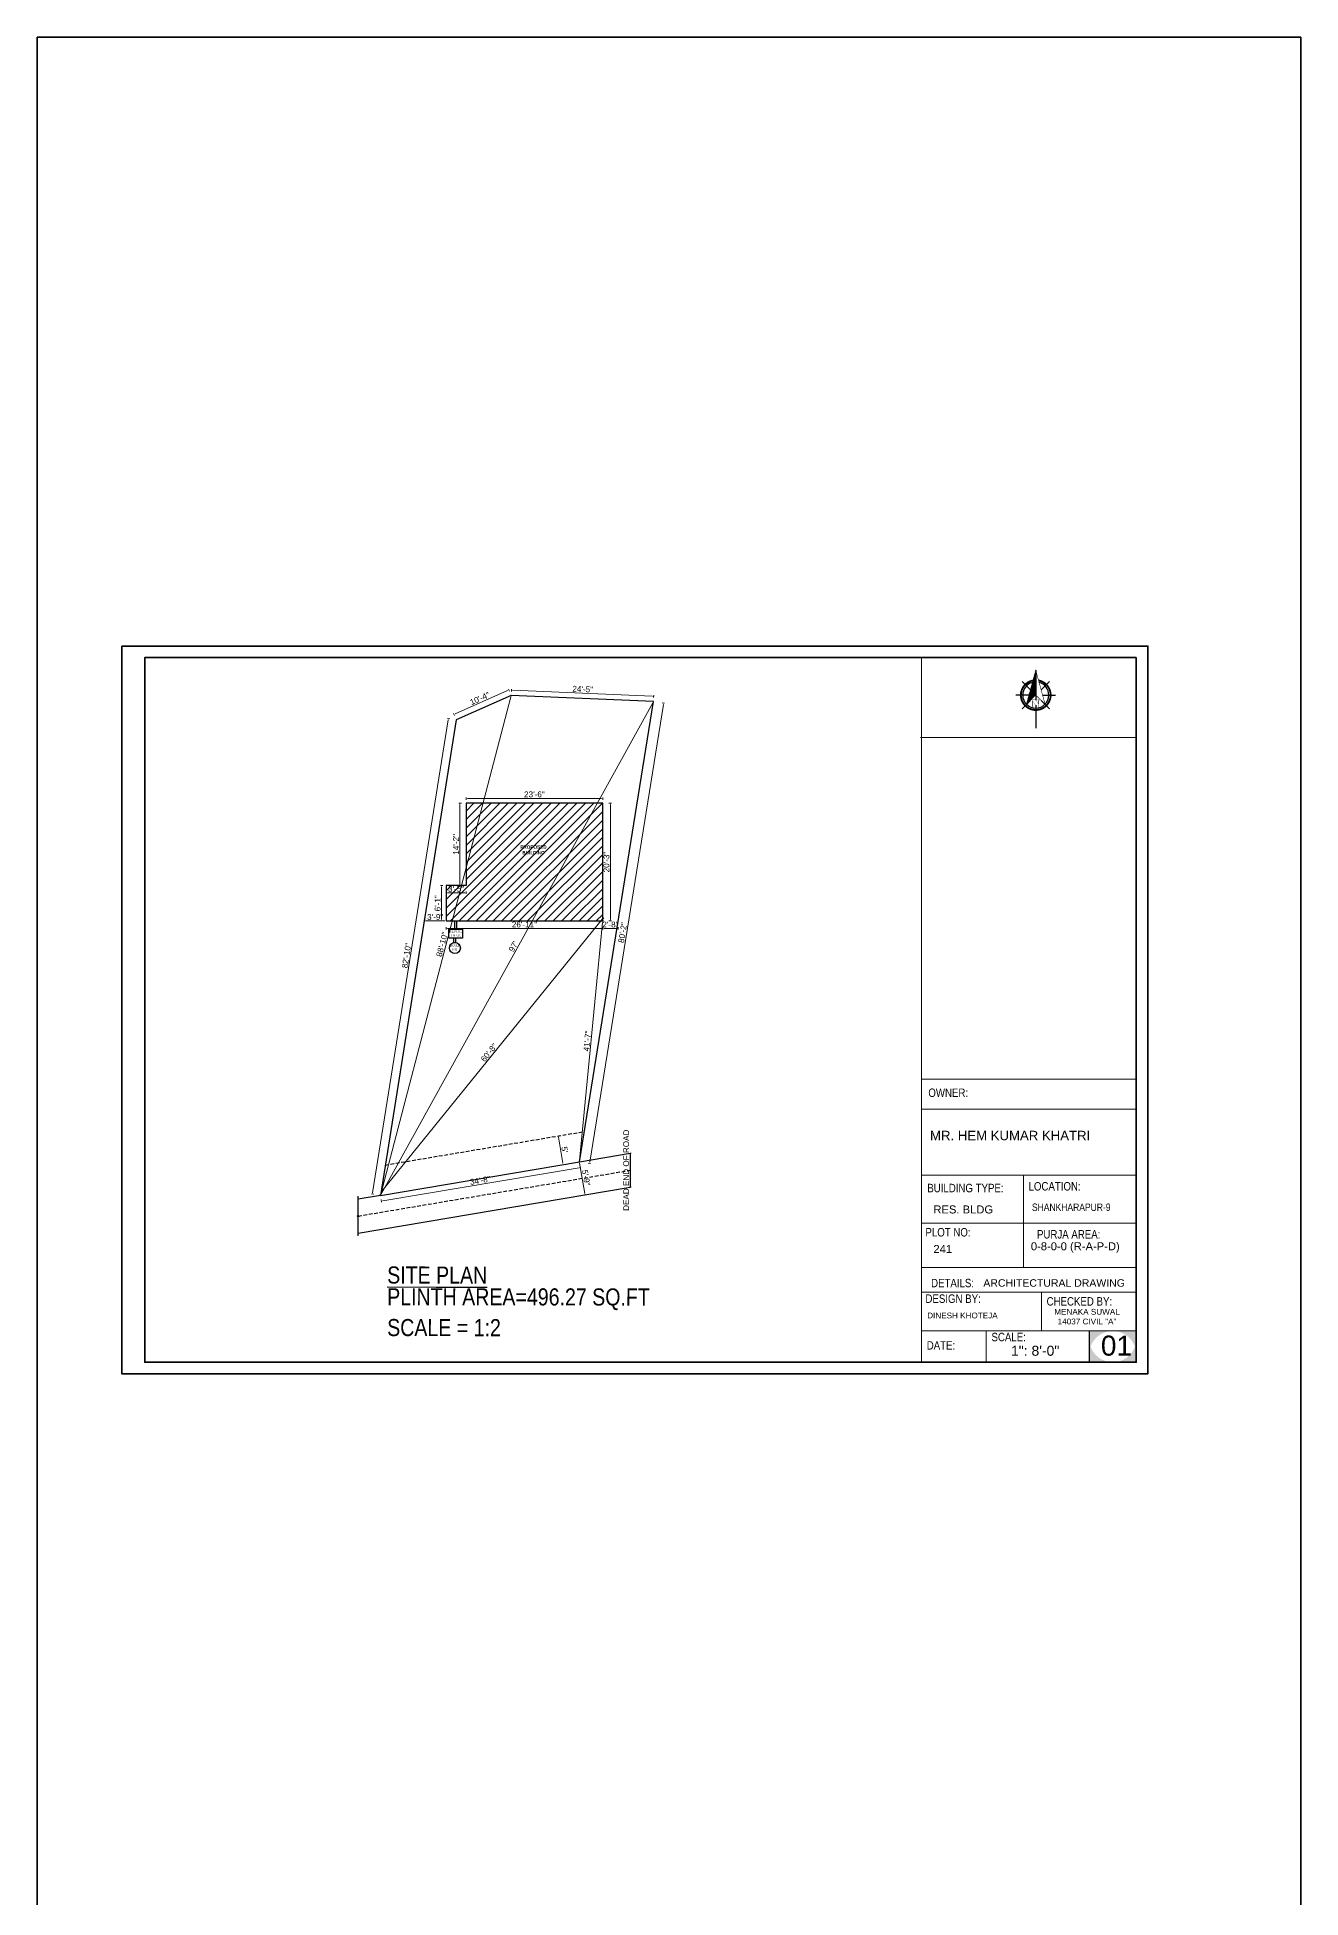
# Model space of a CAD drawing. Header units: inches. Extents: x 376358 to 406049, y -63575 to -53607.
# Drawn here: x 396107 to 397410, y -61501 to -59582 of the extents above; entities that cross this region are included whole.
import ezdxf

# ---------------------------------------------------------------- set-up
doc = ezdxf.new("R2010")
doc.units = ezdxf.units.IN
doc.header["$LTSCALE"] = 2
doc.header["$MEASUREMENT"] = 0
doc.header["$PDMODE"] = 34
doc.linetypes.add('DASHED2', pattern=[0.375, 0.25, -0.125])
doc.layers.get('0').update_dxf_attribs({"linetype": 'CONTINUOUS'})
doc.layers.get('DEFPOINTS').update_dxf_attribs({"color": 141, "linetype": 'CONTINUOUS'})
for name, color, linetype, lineweight in [('DIMENTION', 140, 'CONTINUOUS', 0), ('door', 20, 'CONTINUOUS', 35), ('Rebars', 1, 'CONTINUOUS', 13), ('Siteplan', 7, 'CONTINUOUS', 30), ('steps', 253, 'CONTINUOUS', 20), ('TEXT', 181, 'CONTINUOUS', 25), ('WALL - A', 1, 'CONTINUOUS', 40)]:
    doc.layers.add(name, color=color, linetype=linetype, lineweight=lineweight)
doc.layers.add('Normal Wall', color=7, linetype='CONTINUOUS', lineweight=35, true_color=0xffaf89)
doc.layers.add('Rear Wall', color=7, linetype='CONTINUOUS', lineweight=20, true_color=0xd4e480)
doc.layers.add('plan wall', color=7, linetype='CONTINUOUS')
doc.styles.add('Lettring Text', font='arial.ttf')
doc.styles.get("Standard").update_dxf_attribs({"font": 'ARIALN.TTF'})
doc.styles.add('SwissBT', font='swiss.ttf', dxfattribs={"height": 12})
doc.dimstyles.new('Copy of Standard', dxfattribs={"dimtxt": 6, "dimasz": 2.875, "dimexe": 2, "dimexo": 4, "dimgap": 2, "dimtad": 1, "dimdec": 0, "dimrnd": 1, "dimzin": 0, "dimdsep": 46, "dimlunit": 4, "dimtxsty": 'Lettring Text', "dimcen": 0.1, "dimclrd": 7, "dimclre": 7, "dimclrt": 7, "dimazin": 0, "dimtfac": 0.645, "dimtdec": 0, "dimtmove": 1, "dimatfit": 0, "dimfxl": 3, "dimfxlon": 1, "dimtfillclr": 256, "dimtolj": 1, "dimtzin": 0, "dimlwd": -1, "dimlwe": -1, "dimarcsym": 2})

# ---------------------------------------------------------------- blocks, each defined once
blk = doc.blocks.new('*X29')
at = {"color": 0}
for p, q in [((147.15, -410.22), (147.62, -409.76)), ((147.35, -409.49), (147.62, -409.23)), ((147.55, -408.76), (147.62, -408.7)), ((143.36, -424.09), (147.62, -419.83)), ((143.56, -423.36), (147.62, -419.3)), ((143.76, -422.63), (147.62, -418.77)), ((143.96, -421.9), (147.62, -418.24)), ((144.16, -421.17), (147.62, -417.71)), ((144.36, -420.44), (147.62, -417.18)), ((144.56, -419.71), (147.62, -416.65)), ((144.76, -418.98), (147.62, -416.12)), ((144.96, -418.25), (147.62, -415.59)), ((145.16, -417.52), (147.62, -415.06)), ((145.36, -416.79), (147.62, -414.53)), ((145.56, -416.06), (147.62, -414)), ((145.76, -415.33), (147.62, -413.47)), ((145.96, -414.6), (147.62, -412.94)), ((146.16, -413.87), (147.62, -412.41)), ((146.36, -413.14), (147.62, -411.88)), ((146.55, -412.41), (147.62, -411.35)), ((146.75, -411.68), (147.62, -410.82)), ((146.95, -410.95), (147.62, -410.29)), ((142.76, -426.28), (147.62, -421.42)), ((142.96, -425.55), (147.62, -420.89)), ((143.16, -424.82), (147.62, -420.36))]:
    blk.add_line(p, q, dxfattribs=at)
blk = doc.blocks.new('NORTH_15')
for p, q in [((0, 3.66), (0, 10.62)), ((-13.37, 0), (2.72, 0)), ((-2.87, 2.87), (-7.37, 7.37)), ((2.87, 2.87), (7.37, 7.37)), ((5.49, 0), (17.83, 0)), ((-2.87, -2.87), (-7.37, -7.37)), ((0, -3.66), (0, -10.62)), ((2.87, -2.87), (7.37, -7.37))]:
    blk.add_line(p, q)
for points, const_width in [([(4.96, -5.01), (-13.37, 0), (4.9, 5), (0, 0), (4.96, -5.01)], 0.3), ([(5.93, -1.55), (6, -1.55), (6.07, -1.54), (6.13, -1.53), (6.17, -1.52), (6.22, -1.51), (6.26, -1.49), (6.28, -1.47), (6.3, -1.45), (6.32, -1.42), (6.33, -1.39), (6.35, -1.34), (6.36, -1.29), (6.37, -1.23), (6.38, -1.16), (6.38, -1.08), (6.38, -1), (6.54, -1), (6.54, -2.34), (6.38, -2.34), (6.38, -2.3), (6.38, -2.23), (6.38, -2.16), (6.37, -2.09), (6.36, -2.04), (6.35, -1.99), (6.33, -1.95), (6.32, -1.91), (6.3, -1.88), (6.28, -1.86), (6.26, -1.83), (6.22, -1.81), (6.18, -1.8), (6.13, -1.78), (6.07, -1.77), (6.01, -1.76), (5.95, -1.76), (2.66, -1.76), (2.66, -2.34), (2.5, -2.34), (2.5, -0.16), (4.71, 1.44), (3.14, 1.44), (3.07, 1.44), (3, 1.43), (2.94, 1.42), (2.89, 1.41), (2.85, 1.4), (2.81, 1.38), (2.78, 1.36), (2.76, 1.34), (2.74, 1.31), (2.72, 1.27), (2.7, 1.22), (2.69, 1.17), (2.68, 1.11), (2.67, 1.04), (2.66, 0.97), (2.66, 0.89), (2.66, 0.87), (2.5, 0.87), (2.5, 2.21), (2.66, 2.21), (2.66, 2.17), (2.66, 2.09), (2.67, 2.03), (2.68, 1.97), (2.69, 1.91), (2.7, 1.86), (2.71, 1.82), (2.73, 1.78), (2.75, 1.76), (2.77, 1.74), (2.8, 1.72), (2.85, 1.7), (2.89, 1.68), (2.94, 1.67), (3, 1.66), (3.07, 1.66), (3.14, 1.66), (6.54, 1.66), (6.54, 0.75), (3.33, -1.55), (5.93, -1.55), (5.93, -1.55)], 0.1)]:
    blk.add_lwpolyline(points, dxfattribs=dict(const_width=const_width))
at = {"const_width": 1}
for points in [[(0, -8, 1), (0, 8, 0.359415), (-7.86, 1.52, 1)], [(-7.86, -1.52, 0.359415), (0, -8, 1)]]:
    blk.add_lwpolyline(points, format="xyb", dxfattribs=at)
for start, end in [(90, 164.97304), (270, 90), (195.02696, 270)]:
    blk.add_arc((0, 0), 7, start, end)
at = {"rotation": 90}
blk.add_blockref('*X29', (-421.89, -147.62), dxfattribs=at)
blk = doc.blocks.new('A$C0BDB7EE9')
at = {"layer": 'Siteplan', "xscale": 2.999999999999779, "yscale": 2.999999999999779, "zscale": 2.999999999999779, "rotation": 247.8612575918487}
blk.add_blockref('NORTH_15', (20.2, 49.5), dxfattribs=at)
blk = doc.blocks.new('A$C327B4BBD')
at = {"layer": 'DIMENTION', "ltscale": 0.3, "xscale": 1.171875000000082, "yscale": 1.171875000000082, "zscale": 1.171875000000082, "rotation": 112.1387424081494}
blk.add_blockref('A$C0BDB7EE9', (16.1, 0), dxfattribs=at)
blk = doc.blocks.new('*D1391')
at = {"layer": 'DEFPOINTS', "color": 0, "ltscale": 0.5, "transparency": 16777216}
for p in [(396870.3, -58864.2), (396870.8, -58853.2), (397163.5, -58876.7)]:
    blk.add_point(p, dxfattribs=at)
at = {"layer": 'steps', "color": 7, "ltscale": 0.5, "transparency": 16777216}
for p, q in [((396870.7, -58856.2), (396870.9, -58851.2)), ((397161.1, -58865.6), (396873.7, -58853.3)), ((397163.8, -58868.7), (397164, -58863.7))]:
    blk.add_line(p, q, dxfattribs=at)
for points in [[(396873.7, -58852.8), (396873.7, -58853.8), (396870.8, -58853.2)], [(397161.1, -58865.1), (397161.1, -58866.1), (397164, -58865.7)]]:
    blk.add_solid(points, dxfattribs=at)
at = {"layer": 'steps', "color": 7, "ltscale": 0.5, "transparency": 16777216, "insert": (397017.7, -58851.3), "char_height": 12, "attachment_point": 5, "rotation": 357.5447, "style": 'Lettring Text'}
blk.add_mtext('\\A1;24\'-5"', dxfattribs=at)
blk = doc.blocks.new('*D1392')
at = {"layer": 'DEFPOINTS', "color": 0, "ltscale": 0.5, "transparency": 16777216}
for p in [(396870.3, -58864.2), (396752, -58903.1), (396757, -58914.5)]:
    blk.add_point(p, dxfattribs=at)
at = {"layer": 'steps', "color": 7, "ltscale": 0.5, "transparency": 16777216}
for p, q in [((396862.7, -58854), (396754.6, -58902)), ((396866.5, -58855.6), (396864.5, -58851)), ((396753.2, -58905.9), (396751.2, -58901.3))]:
    blk.add_line(p, q, dxfattribs=at)
for points in [[(396862.5, -58853.6), (396862.9, -58854.4), (396865.3, -58852.8)], [(396754.4, -58901.5), (396754.8, -58902.4), (396752, -58903.1)]]:
    blk.add_solid(points, dxfattribs=at)
at = {"layer": 'steps', "color": 7, "ltscale": 0.5, "transparency": 16777216, "insert": (396805.4, -58870.6), "char_height": 12, "attachment_point": 5, "rotation": 23.9365, "style": 'Lettring Text'}
blk.add_mtext('\\A1;10\'-4"', dxfattribs=at)
blk = doc.blocks.new('*D1393')
at = {"layer": 'DEFPOINTS', "color": 0, "ltscale": 0.5, "transparency": 16777216}
for p in [(396757, -58914.5), (396583.9, -59892.9), (396600.3, -59895.6)]:
    blk.add_point(p, dxfattribs=at)
at = {"layer": 'steps', "color": 7, "ltscale": 0.5, "transparency": 16777216}
for p, q in [((396740.2, -58914.7), (396584.4, -59890.1)), ((396743.6, -58912.3), (396738.7, -58911.5)), ((396586.9, -59893.4), (396582, -59892.6))]:
    blk.add_line(p, q, dxfattribs=at)
for points in [[(396739.7, -58914.6), (396740.7, -58914.7), (396740.6, -58911.8)], [(396583.9, -59890), (396584.9, -59890.2), (396583.9, -59892.9)]]:
    blk.add_solid(points, dxfattribs=at)
at = {"layer": 'steps', "color": 7, "ltscale": 0.5, "transparency": 16777216, "insert": (396654.3, -59401.1), "char_height": 12, "attachment_point": 5, "rotation": 80.9261, "style": 'Lettring Text'}
blk.add_mtext('\\A1;82\'-10"', dxfattribs=at)
blk = doc.blocks.new('*D1395')
at = {"layer": 'DEFPOINTS', "color": 0, "ltscale": 0.5, "transparency": 16777216}
for p in [(397163.5, -58876.7), (397184.4, -58880.1), (397010.8, -59826.4)]:
    blk.add_point(p, dxfattribs=at)
at = {"layer": 'steps', "color": 7, "ltscale": 0.5, "transparency": 16777216}
for p, q in [((397181.4, -58879.6), (397186.4, -58880.4)), ((397032.2, -59826.9), (397183.9, -58882.9)), ((397028.7, -59829.3), (397033.7, -59830.1))]:
    blk.add_line(p, q, dxfattribs=at)
for points in [[(397183.5, -58882.9), (397184.4, -58883), (397184.4, -58880.1)], [(397031.7, -59826.9), (397032.6, -59827), (397031.7, -59829.8)]]:
    blk.add_solid(points, dxfattribs=at)
at = {"layer": 'steps', "color": 7, "ltscale": 0.5, "transparency": 16777216, "insert": (397100, -59353.6), "char_height": 12, "attachment_point": 5, "rotation": 80.867, "style": 'Lettring Text'}
blk.add_mtext('\\A1;80\'-2"', dxfattribs=at)
blk = doc.blocks.new('*D1396')
at = {"layer": 'DEFPOINTS', "color": 0, "ltscale": 0.5, "transparency": 16777216}
for p in [(397010.8, -59826.4), (397012.8, -59838.2), (396600.3, -59895.6)]:
    blk.add_point(p, dxfattribs=at)
at = {"layer": 'steps', "color": 7, "ltscale": 0.5, "transparency": 16777216}
for p, q in [((396605.2, -59906.9), (397010, -59838.7)), ((397012.3, -59835.2), (397013.1, -59840.2)), ((396601.8, -59904.4), (396602.7, -59909.3))]:
    blk.add_line(p, q, dxfattribs=at)
for points in [[(397009.9, -59838.2), (397010, -59839.2), (397012.8, -59838.2)], [(396605.1, -59906.4), (396605.2, -59907.3), (396602.3, -59907.3)]]:
    blk.add_solid(points, dxfattribs=at)
at = {"layer": 'steps', "color": 7, "ltscale": 0.5, "transparency": 16777216, "insert": (396806.2, -59864.8), "char_height": 12, "attachment_point": 5, "rotation": 9.5616, "style": 'Lettring Text'}
blk.add_mtext('\\A1;34\'-8"', dxfattribs=at)
blk = doc.blocks.new('*D1397')
at = {"layer": 'DEFPOINTS', "color": 0, "ltscale": 0.5, "transparency": 16777216}
for p in [(397115.4, -59808.8), (397115.4, -59878.8), (397115.4, -59878.8)]:
    blk.add_point(p, dxfattribs=at)
at = {"layer": 'steps', "color": 7, "ltscale": 0.5, "transparency": 16777216}
for p, q in [((397115.4, -59808.8), (397117.4, -59808.8)), ((397115.4, -59811.7), (397115.4, -59875.9)), ((397115.4, -59878.8), (397117.4, -59878.8))]:
    blk.add_line(p, q, dxfattribs=at)
for points in [[(397115, -59811.7), (397115.9, -59811.7), (397115.4, -59808.8)], [(397115, -59875.9), (397115.9, -59875.9), (397115.4, -59878.8)]]:
    blk.add_solid(points, dxfattribs=at)
at = {"layer": 'steps', "color": 7, "ltscale": 0.5, "transparency": 16777216, "insert": (397107.2, -59843.8), "char_height": 12, "attachment_point": 5, "rotation": 90, "style": 'Lettring Text'}
blk.add_mtext('\\A1;DEAD END OF ROAD', dxfattribs=at)
blk = doc.blocks.new('*D1398')
at = {"layer": 'DEFPOINTS', "color": 0, "ltscale": 0.5, "transparency": 16777216}
for p in [(397163.5, -58876.7), (397163.5, -58876.7), (396600.3, -59895.6)]:
    blk.add_point(p, dxfattribs=at)
at = {"layer": 'steps', "color": 7, "ltscale": 0.5, "transparency": 16777216}
for p, q in [((396601.7, -59893.1), (397162.1, -58879.2)), ((397163.5, -58876.7), (397161.7, -58875.8)), ((396600.3, -59895.6), (396598.6, -59894.6))]:
    blk.add_line(p, q, dxfattribs=at)
for points in [[(397161.7, -58879), (397162.5, -58879.5), (397163.5, -58876.7)], [(396601.3, -59892.8), (396602.2, -59893.3), (396600.3, -59895.6)]]:
    blk.add_solid(points, dxfattribs=at)
at = {"layer": 'steps', "color": 7, "ltscale": 0.5, "transparency": 16777216, "insert": (396874.8, -59382.2), "char_height": 12, "attachment_point": 5, "rotation": 61.0693, "style": 'Lettring Text'}
blk.add_mtext("\\A1;97'", dxfattribs=at)
blk = doc.blocks.new('*D1394')
at = {"layer": 'DEFPOINTS', "color": 0, "ltscale": 0.5, "transparency": 16777216}
for p in [(396870.3, -58864.2), (396600.3, -59895.6), (396600.3, -59895.6)]:
    blk.add_point(p, dxfattribs=at)
at = {"layer": 'steps', "color": 7, "ltscale": 0.5, "transparency": 16777216}
for p, q in [((396869.6, -58866.9), (396601.1, -59892.8)), ((396870.3, -58864.2), (396868.4, -58863.7)), ((396600.3, -59895.6), (396598.4, -59895.1))]:
    blk.add_line(p, q, dxfattribs=at)
for points in [[(396869.1, -58866.8), (396870.1, -58867.1), (396870.3, -58864.2)], [(396600.6, -59892.7), (396601.5, -59892.9), (396600.3, -59895.6)]]:
    blk.add_solid(points, dxfattribs=at)
at = {"layer": 'steps', "color": 7, "ltscale": 0.5, "transparency": 16777216, "insert": (396727.5, -59377.8), "char_height": 12, "attachment_point": 5, "rotation": 75.331, "style": 'Lettring Text'}
blk.add_mtext('\\A1;88\'-10"', dxfattribs=at)
blk = doc.blocks.new('*D1399')
at = {"layer": 'DEFPOINTS', "color": 0, "ltscale": 0.5, "transparency": 16777216}
for p in [(396777.1, -59076.6), (396777.1, -59086.5), (397058.9, -59086.5)]:
    blk.add_point(p, dxfattribs=at)
at = {"layer": 'steps', "color": 7, "ltscale": 0.5, "transparency": 16777216}
for p, q in [((396777.1, -59079.6), (396777.1, -59074.6)), ((397056, -59076.6), (396780, -59076.6)), ((397058.9, -59079.6), (397058.9, -59074.6))]:
    blk.add_line(p, q, dxfattribs=at)
for points in [[(396780, -59076.1), (396780, -59077.1), (396777.1, -59076.6)], [(397056, -59076.1), (397056, -59077.1), (397058.9, -59076.6)]]:
    blk.add_solid(points, dxfattribs=at)
at = {"layer": 'steps', "color": 7, "ltscale": 0.5, "transparency": 16777216, "insert": (396918, -59068.4), "char_height": 12, "attachment_point": 5, "style": 'Lettring Text'}
blk.add_mtext('\\A1;23\'-6"', dxfattribs=at)
blk = doc.blocks.new('*D1400')
at = {"layer": 'DEFPOINTS', "color": 0, "ltscale": 0.5, "transparency": 16777216}
for p in [(396777.1, -59086.5), (396764.4, -59256.5), (396777.1, -59256.5)]:
    blk.add_point(p, dxfattribs=at)
at = {"layer": 'steps', "color": 7, "ltscale": 0.5, "transparency": 16777216}
for p, q in [((396767.4, -59086.5), (396762.4, -59086.5)), ((396764.4, -59089.4), (396764.4, -59253.7)), ((396767.4, -59256.5), (396762.4, -59256.5))]:
    blk.add_line(p, q, dxfattribs=at)
for points in [[(396764, -59089.4), (396764.9, -59089.4), (396764.4, -59086.5)], [(396764, -59253.7), (396764.9, -59253.7), (396764.4, -59256.5)]]:
    blk.add_solid(points, dxfattribs=at)
at = {"layer": 'steps', "color": 7, "ltscale": 0.5, "transparency": 16777216, "insert": (396756.4, -59171.5), "char_height": 12, "attachment_point": 5, "rotation": 90, "style": 'Lettring Text'}
blk.add_mtext('\\A1;14\'-2"', dxfattribs=at)
blk = doc.blocks.new('*D1408')
at = {"layer": 'DEFPOINTS', "color": 0, "ltscale": 0.5, "transparency": 16777216}
for p in [(396736.1, -59256.5), (396777.1, -59256.5), (396736.1, -59271.6)]:
    blk.add_point(p, dxfattribs=at)
at = {"layer": 'steps', "color": 7, "ltscale": 0.5, "transparency": 16777216}
for p, q in [((396736.1, -59268.6), (396736.1, -59273.6)), ((396774.2, -59271.6), (396739, -59271.6)), ((396777.1, -59268.6), (396777.1, -59273.6))]:
    blk.add_line(p, q, dxfattribs=at)
for points in [[(396739, -59271.2), (396739, -59272.1), (396736.1, -59271.6)], [(396774.2, -59271.2), (396774.2, -59272.1), (396777.1, -59271.6)]]:
    blk.add_solid(points, dxfattribs=at)
at = {"layer": 'steps', "color": 7, "ltscale": 0.5, "transparency": 16777216, "insert": (396756.6, -59263.5), "char_height": 12, "attachment_point": 5, "style": 'Lettring Text'}
blk.add_mtext('\\A1;3\'-5"', dxfattribs=at)
blk = doc.blocks.new('*D1401')
at = {"layer": 'DEFPOINTS', "color": 0, "ltscale": 0.5, "transparency": 16777216}
for p in [(396736.1, -59256.5), (396726.5, -59329.5), (396736.1, -59329.5)]:
    blk.add_point(p, dxfattribs=at)
at = {"layer": 'steps', "color": 7, "ltscale": 0.5, "transparency": 16777216}
for p, q in [((396729.5, -59256.5), (396724.5, -59256.5)), ((396726.5, -59259.4), (396726.5, -59326.7)), ((396729.5, -59329.5), (396724.5, -59329.5))]:
    blk.add_line(p, q, dxfattribs=at)
for points in [[(396726.1, -59259.4), (396727, -59259.4), (396726.5, -59256.5)], [(396726.1, -59326.7), (396727, -59326.7), (396726.5, -59329.5)]]:
    blk.add_solid(points, dxfattribs=at)
at = {"layer": 'steps', "color": 7, "ltscale": 0.5, "transparency": 16777216, "insert": (396718.4, -59293), "char_height": 12, "attachment_point": 5, "rotation": 90, "style": 'Lettring Text'}
blk.add_mtext('\\A1;6\'-1"', dxfattribs=at)
blk = doc.blocks.new('*D1402')
at = {"layer": 'DEFPOINTS', "color": 0, "ltscale": 0.5, "transparency": 16777216}
for p in [(396736.1, -59329.5), (397058.9, -59329.5), (397058.9, -59345.1)]:
    blk.add_point(p, dxfattribs=at)
at = {"layer": 'steps', "color": 7, "ltscale": 0.5, "transparency": 16777216}
for p, q in [((396736.1, -59342.1), (396736.1, -59347.1)), ((396739, -59345.1), (397056, -59345.1)), ((397058.9, -59342.1), (397058.9, -59347.1))]:
    blk.add_line(p, q, dxfattribs=at)
for points in [[(396739, -59344.6), (396739, -59345.5), (396736.1, -59345.1)], [(397056, -59344.6), (397056, -59345.5), (397058.9, -59345.1)]]:
    blk.add_solid(points, dxfattribs=at)
at = {"layer": 'steps', "color": 7, "ltscale": 0.5, "transparency": 16777216, "insert": (396897.5, -59336.9), "char_height": 12, "attachment_point": 5, "style": 'Lettring Text'}
blk.add_mtext('\\A1;26\'-11"', dxfattribs=at)
blk = doc.blocks.new('*D1403')
at = {"layer": 'DEFPOINTS', "color": 0, "ltscale": 0.5, "transparency": 16777216}
for p in [(397058.9, -59086.5), (397074.8, -59086.5), (397058.9, -59329.5)]:
    blk.add_point(p, dxfattribs=at)
at = {"layer": 'steps', "color": 7, "ltscale": 0.5, "transparency": 16777216}
for p, q in [((397071.8, -59086.5), (397076.8, -59086.5)), ((397074.8, -59326.7), (397074.8, -59089.4)), ((397071.8, -59329.5), (397076.8, -59329.5))]:
    blk.add_line(p, q, dxfattribs=at)
for points in [[(397074.3, -59089.4), (397075.3, -59089.4), (397074.8, -59086.5)], [(397074.3, -59326.7), (397075.3, -59326.7), (397074.8, -59329.5)]]:
    blk.add_solid(points, dxfattribs=at)
at = {"layer": 'steps', "color": 7, "ltscale": 0.5, "transparency": 16777216, "insert": (397066.6, -59208), "char_height": 12, "attachment_point": 5, "rotation": 90, "style": 'Lettring Text'}
blk.add_mtext('\\A1;20\'-3"', dxfattribs=at)
blk = doc.blocks.new('*D1389')
at = {"layer": 'DEFPOINTS', "color": 0, "ltscale": 0.5, "transparency": 16777216}
for p in [(396967.3, -59772.9), (397000.8, -59767.3), (397010.8, -59826.4)]:
    blk.add_point(p, dxfattribs=at)
at = {"layer": 'steps', "color": 7, "ltscale": 0.5, "transparency": 16777216}
for p, q in [((396970.2, -59772.4), (396965.3, -59773.2)), ((396976.8, -59829.2), (396967.8, -59775.7)), ((396980.2, -59831.6), (396975.3, -59832.4))]:
    blk.add_line(p, q, dxfattribs=at)
for points in [[(396968.2, -59775.7), (396967.3, -59775.8), (396967.3, -59772.9)], [(396977.2, -59829.2), (396976.3, -59829.3), (396977.3, -59832.1)]]:
    blk.add_solid(points, dxfattribs=at)
at = {"layer": 'steps', "color": 7, "ltscale": 0.5, "transparency": 16777216, "insert": (396980.3, -59801.1), "char_height": 12, "attachment_point": 5, "rotation": 279.5616, "style": 'Lettring Text'}
blk.add_mtext("\\A1;5'", dxfattribs=at)
blk = doc.blocks.new('*D1390')
at = {"layer": 'DEFPOINTS', "color": 0, "ltscale": 0.5, "transparency": 16777216}
for p in [(397010.9, -59826.4), (396805.6, -59861), (396817, -59929)]:
    blk.add_point(p, dxfattribs=at)
at = {"layer": 'steps', "color": 7, "ltscale": 0.5, "transparency": 16777216}
for p, q in [((397007.9, -59826.9), (397012.8, -59826.1)), ((397021.8, -59891.6), (397011.3, -59829.3)), ((397019.4, -59895), (397024.3, -59894.1))]:
    blk.add_line(p, q, dxfattribs=at)
for points in [[(397011.8, -59829.2), (397010.9, -59829.3), (397010.9, -59826.4)], [(397022.3, -59891.5), (397021.4, -59891.7), (397022.3, -59894.5)]]:
    blk.add_solid(points, dxfattribs=at)
at = {"layer": 'steps', "color": 7, "ltscale": 0.5, "transparency": 16777216, "insert": (397024.6, -59859.1), "char_height": 12, "attachment_point": 5, "rotation": 279.5616, "style": 'Lettring Text'}
blk.add_mtext('\\A1;5\'-9"', dxfattribs=at)
blk = doc.blocks.new('*D1404')
at = {"layer": 'DEFPOINTS', "color": 0, "ltscale": 0.5, "transparency": 16777216}
for p in [(396690.7, -59329.5), (396690.7, -59329.5), (396736.1, -59329.5)]:
    blk.add_point(p, dxfattribs=at)
at = {"layer": 'steps', "color": 7, "ltscale": 0.5, "transparency": 16777216}
for p, q in [((396690.7, -59329.5), (396690.7, -59327.5)), ((396733.2, -59329.5), (396693.6, -59329.5)), ((396736.1, -59329.5), (396736.1, -59327.5))]:
    blk.add_line(p, q, dxfattribs=at)
for points in [[(396693.6, -59329.1), (396693.6, -59330), (396690.7, -59329.5)], [(396733.2, -59329.1), (396733.2, -59330), (396736.1, -59329.5)]]:
    blk.add_solid(points, dxfattribs=at)
at = {"layer": 'steps', "color": 7, "ltscale": 0.5, "transparency": 16777216, "insert": (396713.4, -59321.4), "char_height": 12, "attachment_point": 5, "style": 'Lettring Text'}
blk.add_mtext('\\A1;3\'-9"', dxfattribs=at)
blk = doc.blocks.new('*D1405')
at = {"layer": 'DEFPOINTS', "color": 0, "ltscale": 0.5, "transparency": 16777216}
for p in [(397090.7, -59329.5), (397058.9, -59345.1), (397090.7, -59345.1)]:
    blk.add_point(p, dxfattribs=at)
at = {"layer": 'steps', "color": 7, "ltscale": 0.5, "transparency": 16777216}
for p, q in [((397058.9, -59345.1), (397058.9, -59343.1)), ((397061.7, -59345.1), (397087.8, -59345.1)), ((397090.7, -59342.1), (397090.7, -59347.1))]:
    blk.add_line(p, q, dxfattribs=at)
for points in [[(397061.7, -59344.6), (397061.7, -59345.5), (397058.9, -59345.1)], [(397087.8, -59344.6), (397087.8, -59345.5), (397090.7, -59345.1)]]:
    blk.add_solid(points, dxfattribs=at)
at = {"layer": 'steps', "color": 7, "ltscale": 0.5, "transparency": 16777216, "insert": (397074.8, -59336.9), "char_height": 12, "attachment_point": 5, "style": 'Lettring Text'}
blk.add_mtext('\\A1;2\'-8"', dxfattribs=at)
blk = doc.blocks.new('*D1406')
at = {"layer": 'DEFPOINTS', "color": 0, "ltscale": 0.5, "transparency": 16777216}
for p in [(397058.9, -59329.5), (397058.9, -59329.5), (397010.9, -59826.4)]:
    blk.add_point(p, dxfattribs=at)
at = {"layer": 'steps', "color": 7, "ltscale": 0.5, "transparency": 16777216}
for p, q in [((397011.1, -59823.6), (397058.6, -59332.4)), ((397058.9, -59329.5), (397060.9, -59329.7)), ((397010.9, -59826.4), (397012.9, -59826.6))]:
    blk.add_line(p, q, dxfattribs=at)
for points in [[(397058.1, -59332.4), (397059.1, -59332.4), (397058.9, -59329.5)], [(397010.7, -59823.5), (397011.6, -59823.6), (397010.9, -59826.4)]]:
    blk.add_solid(points, dxfattribs=at)
at = {"layer": 'steps', "color": 7, "ltscale": 0.5, "transparency": 16777216, "insert": (397026.9, -59577.2), "char_height": 12, "attachment_point": 5, "rotation": 84.4824, "style": 'Lettring Text'}
blk.add_mtext('\\A1;41\'-7"', dxfattribs=at)
blk = doc.blocks.new('*D1407')
at = {"layer": 'DEFPOINTS', "color": 0, "ltscale": 0.5, "transparency": 16777216}
for p in [(397059.9, -59323.2), (397059.9, -59323.2), (396601.4, -59889.2)]:
    blk.add_point(p, dxfattribs=at)
at = {"layer": 'steps', "color": 7, "ltscale": 0.5, "transparency": 16777216}
for p, q in [((396603.2, -59887), (397058.1, -59325.4)), ((397059.9, -59323.2), (397061.5, -59324.5)), ((396601.4, -59889.2), (396603, -59890.5))]:
    blk.add_line(p, q, dxfattribs=at)
for points in [[(397057.7, -59325.1), (397058.5, -59325.7), (397059.9, -59323.2)], [(396602.8, -59886.7), (396603.6, -59887.3), (396601.4, -59889.2)]]:
    blk.add_solid(points, dxfattribs=at)
at = {"layer": 'steps', "color": 7, "ltscale": 0.5, "transparency": 16777216, "insert": (396824.4, -59601.1), "char_height": 12, "attachment_point": 5, "rotation": 50.9905, "style": 'Lettring Text'}
blk.add_mtext('\\A1;60\'-8"', dxfattribs=at)
blk = doc.blocks.new('HEM')
at = {"layer": 'door', "ltscale": 0.5}
h = blk.add_hatch(dxfattribs=at)
h.set_pattern_fill('ANSI31', color=256, scale=100)
h.set_pattern_definition([(45, (-1306.146, 1103.924), (-8.83883476, 8.83883476), [])])
h.paths.add_polyline_path([(397058.9, -59329.5), (397058.9, -59086.5), (396777.1, -59086.5), (396777.1, -59256.5), (396736.1, -59256.5), (396736.1, -59329.5)])
h.paths.add_polyline_path([(396736.9, -59276), (396776.3, -59276), (396776.3, -59251.2), (396736.9, -59251.2)], flags=24)
h.paths.add_polyline_path([(396890.2, -59195.7), (396942.1, -59195.7), (396942.1, -59169.7), (396890.2, -59169.7)], flags=24)
at = {"ltscale": 0.5}
for p, q in [((396753.7, -59346.6), (396753.7, -59329.5)), ((396757.7, -59346.6), (396757.7, -59329.5)), ((396752, -59374.1), (396752, -59365.1)), ((396756, -59374.1), (396756, -59365.1)), ((397010.8, -59826.4), (397115.4, -59808.8)), ((397115.4, -59808.8), (397115.4, -59878.8)), ((396600.3, -59895.6), (396554.4, -59903.3))]:
    blk.add_line(p, q, dxfattribs=at)
at = {"color": 3, "ltscale": 0.5}
blk.add_line((396554.4, -59973.3), (397115.4, -59878.8), dxfattribs=at)
blk.add_lwpolyline([(397163.5, -58876.7), (396870.3, -58864.2), (396757, -58914.5), (396600.3, -59895.6), (397010.8, -59826.4)], close=True, dxfattribs=at)
at = {"ltscale": 0.5}
for points in [[(397058.9, -59086.5), (396777.1, -59086.5), (396777.1, -59256.5), (396736.1, -59256.5), (396736.1, -59329.5), (397058.9, -59329.5)], [(396741.2, -59346.6), (396770, -59346.6), (396770, -59365.1), (396741.2, -59365.1)]]:
    blk.add_lwpolyline(points, close=True, dxfattribs=at)
at = {"linetype": 'Continuous', "ltscale": 0.5}
blk.add_lwpolyline([(396554.4, -59979.3), (396554.4, -59939.1), (396556.5, -59938.4), (396552.5, -59938.2), (396554.4, -59937.6), (396554.4, -59897.3)], dxfattribs=at)
at = {"ltscale": 0.5}
blk.add_circle((396754, -59385.3), 11.4, dxfattribs=at)
at = {"layer": 'WALL - A', "linetype": 'DASHED2', "lineweight": -3, "ltscale": 15}
for p, q in [((396610.3, -59833), (397020.9, -59763.9)), ((396554.4, -59938.3), (397115.4, -59843.8))]:
    blk.add_line(p, q, dxfattribs=at)
at = {"layer": 'steps', "color": 7, "ltscale": 0.3}
for s, insert, char_height, width, attachment_point in [('{\\fTechnic|b1|i0|c2|p2;PROPOSED BUILDING}', (396916.1, -59173.5), 7, 55.268, 2), ('{\\fTimes New Roman|b0|i0|c0|p18;SEPTIC TANK}', (396755.6, -59348.6), 5, 21.766, 2), ('{\\fTimes New Roman|b0|i0|c0|p18;SOAK PIT}', (396754.6, -59390.7), 5, 21.766, 8)]:
    blk.add_mtext(s, dxfattribs=dict(at, insert=insert, char_height=char_height, width=width, attachment_point=attachment_point))
at = {"layer": 'steps', "ltscale": 0.5}
for p1, p2, distance, picture, middle in [((396870.3, -58864.2), (396600.3, -59895.6), 0, '*D1394', (396727.5, -59377.8)), ((396600.3, -59895.6), (397163.5, -58876.7), 0, '*D1398', (396874.8, -59382.2)), ((396870.3, -58864.2), (396757, -58914.5), -12.4, '*D1392', (396805.4, -58870.6)), ((397163.5, -58876.7), (396870.3, -58864.2), -11, '*D1391', (397017.7, -58851.3)), ((397010.8, -59826.4), (397163.5, -58876.7), -21.2, '*D1395', (397100, -59353.6)), ((396757, -58914.5), (396600.3, -59895.6), -16.6, '*D1393', (396654.3, -59401.1)), ((396601.4, -59889.2), (397059.9, -59323.2), 0, '*D1407', (396824.4, -59601.1)), ((397010.9, -59826.4), (397058.9, -59329.5), 0, '*D1406', (397026.9, -59577.2)), ((397010.8, -59826.4), (397000.8, -59767.3), 34, '*D1389', (396980.3, -59801.1)), ((396600.3, -59895.6), (397010.8, -59826.4), -11.9, '*D1396', (396806.2, -59864.8)), ((396817, -59929), (396805.6, -59861), -208.2, '*D1390', (397024.6, -59859.1))]:
    dim = blk.add_aligned_dim(p1=p1, p2=p2, distance=distance, dimstyle='Copy of Standard', override={"dimtxt": 12}, dxfattribs=at)
    dim.commit()
    dim.dimension.update_dxf_attribs({"geometry": picture, "text_midpoint": middle})
for base, p1, p2, picture, middle in [((396777.1, -59076.6), (397058.9, -59086.5), (396777.1, -59086.5), '*D1399', (396918, -59068.4)), ((396736.1, -59271.6), (396777.1, -59256.5), (396736.1, -59256.5), '*D1408', (396756.6, -59263.5)), ((396690.7, -59329.5), (396736.1, -59329.5), (396690.7, -59329.5), '*D1404', (396713.4, -59321.4)), ((397058.9, -59345.1), (396736.1, -59329.5), (397058.9, -59329.5), '*D1402', (396897.5, -59336.9))]:
    dim = blk.add_linear_dim(base=base, p1=p1, p2=p2, dimstyle='Copy of Standard', override={"dimtxt": 12}, dxfattribs=at)
    dim.commit()
    dim.dimension.update_dxf_attribs({"geometry": picture, "text_midpoint": middle})
for base, p1, p2, picture, middle in [((396764.4, -59256.5), (396777.1, -59086.5), (396777.1, -59256.5), '*D1400', (396756.4, -59171.5)), ((397074.8, -59086.5), (397058.9, -59329.5), (397058.9, -59086.5), '*D1403', (397066.6, -59208)), ((396726.5, -59329.5), (396736.1, -59256.5), (396736.1, -59329.5), '*D1401', (396718.4, -59293))]:
    dim = blk.add_linear_dim(base=base, p1=p1, p2=p2, angle=90, dimstyle='Copy of Standard', override={"dimtxt": 12}, dxfattribs=at)
    dim.commit()
    dim.dimension.update_dxf_attribs({"geometry": picture, "text_midpoint": middle})
dim = blk.add_linear_dim(base=(397090.7, -59345.1), p1=(397058.9, -59345.1), p2=(397090.7, -59329.5), dimstyle='Copy of Standard', override={"dimtxt": 12}, dxfattribs=at)
dim.commit()
dim.dimension.update_dxf_attribs({"geometry": '*D1405', "text_midpoint": (397074.8, -59345.1), "dimtype": 128})
dim = blk.add_linear_dim(base=(397115.4, -59878.8), p1=(397115.4, -59808.8), p2=(397115.4, -59878.8), angle=90, text='DEAD END OF ROAD', dimstyle='Copy of Standard', override={"dimtxt": 12}, dxfattribs=at)
dim.commit()
dim.dimension.update_dxf_attribs({"geometry": '*D1397', "text_midpoint": (397115.4, -59843.8), "dimtype": 128})

msp = doc.modelspace()

# ---------------------------------------------------------------- hatches: boundary and pattern name
msp.add_hatch(color=0).paths.add_polyline_path([(397240.6, -60916.2), (397216.3, -60916.2, -0.414214), (397240.6, -60940.5)])
at = {"layer": 'TEXT'}
for points in [[(397216.3, -60916.2), (397192, -60916.2), (397192, -60940.5, -0.414214)], [(397216.3, -60916.2), (397192, -60916.2), (397192, -60940.5, -0.414214)], [(397192, -60924), (397192, -60948.4), (397216.3, -60948.4, -0.414214)], [(397192, -60924), (397192, -60948.4), (397216.3, -60948.4, -0.414214)], [(397240.6, -60916.2), (397216.3, -60916.2, -0.414214), (397240.6, -60940.5)], [(397240.6, -60924, -0.414214), (397216.3, -60948.4), (397240.6, -60948.4)], [(397240.6, -60924, -0.414214), (397216.3, -60948.4), (397240.6, -60948.4)]]:
    msp.add_hatch(color=0, dxfattribs=at).paths.add_polyline_path(points)

# ---------------------------------------------------------------- linework, layer by layer
at = {"color": 0}
msp.add_line((397192, -60916.2), (397192, -60948.4), dxfattribs=at)
msp.add_line((397192, -60916.2), (397192, -60948.4), dxfattribs=at)
at = {"layer": 'Normal Wall', "color": 3}
msp.add_lwpolyline([(396107.4, -59581.7), (397410.2, -59581.7), (397410.2, -63574.8), (396107.4, -63574.8)], close=True, dxfattribs=at)
at = {"layer": 'Normal Wall'}
for points in [[(396194.5, -60209.7), (397252.5, -60209.7), (397252.5, -60960.3), (396194.5, -60960.3)], [(396194.5, -60209.7), (397252.5, -60209.7), (397252.5, -60960.3), (396194.5, -60960.3)], [(397240.6, -60221.6), (396218.3, -60221.6), (396218.3, -60948.4), (397240.6, -60948.4)], [(397240.6, -60221.6), (396218.3, -60221.6), (396218.3, -60948.4), (397240.6, -60948.4)]]:
    msp.add_lwpolyline(points, close=True, dxfattribs=at)
at = {"layer": 'Rear Wall'}
for p, q in [((397019.2, -60665.9), (397019.2, -60221.6)), ((397018, -60303.9), (397240.6, -60303.9)), ((397019.2, -60656.6), (397240.6, -60656.6)), ((397019.2, -60656.6), (397240.6, -60656.6)), ((397019.2, -60656.6), (397240.6, -60656.6)), ((397019.2, -60656.6), (397240.6, -60656.6)), ((397019.2, -60687.5), (397240.6, -60687.5)), ((397019.2, -60687.5), (397240.6, -60687.5)), ((397019.2, -60755.5), (397240.6, -60755.5)), ((397019.2, -60755.5), (397240.6, -60755.5)), ((397124.4, -60755.5), (397124.4, -60841.4)), ((397124.4, -60755.5), (397124.4, -60850.7)), ((397019.2, -60805), (397240.6, -60805)), ((397019.2, -60805), (397240.6, -60805)), ((397019.2, -60850.7), (397240.6, -60850.7)), ((397019.2, -60876.1), (397240.6, -60876.1)), ((397019.2, -60876.1), (397240.6, -60876.1)), ((397143, -60916.2), (397143, -60876.1)), ((397143, -60916.2), (397143, -60876.1)), ((397019.2, -60916.2), (397240.6, -60916.2)), ((397019.2, -60916.2), (397240.6, -60916.2)), ((397085.9, -60916.2), (397085.9, -60948.4)), ((397085.9, -60916.2), (397085.9, -60948.4))]:
    msp.add_line(p, q, dxfattribs=at)
msp.add_lwpolyline([(397019.2, -60656.6), (397240.6, -60656.6), (397240.6, -60948.4), (397019.2, -60948.4)], close=True, dxfattribs=at)
msp.add_lwpolyline([(397019.2, -60656.6), (397240.6, -60656.6), (397240.6, -60948.4), (397019.2, -60948.4)], close=True, dxfattribs=at)

# ---------------------------------------------------------------- block references
at = {"xscale": 0.5, "yscale": 0.5, "zscale": 0.5}
msp.add_blockref('HEM', (198161, -30828.5), dxfattribs=at)
at = {"layer": 'Rebars', "xscale": 0.5459999999999999, "yscale": 0.5459999999999999, "zscale": 0.5459999999999999, "rotation": 270}
msp.add_blockref('A$C327B4BBD', (397136.9, -60285.7), dxfattribs=at)

# ---------------------------------------------------------------- texts
at = {"color": 0}
for s, p in [('OWNER:', (397026.2, -60674.8)), ('LOCATION:', (397129.5, -60771.3))]:
    msp.add_text(s, height=8.7, dxfattribs=at).set_placement(p)
at = {"layer": 'plan wall', "ltscale": 3, "char_height": 17.612, "attachment_point": 7, "rotation": 359.9411}
for s, insert in [('{\\LSITE PLAN}', (396468.2, -60867.5)), ('PLINTH AREA=496.27 SQ.FT', (396468.2, -60894.5)), ('SCALE = 1:2', (396468.2, -60921.7))]:
    msp.add_mtext(s, dxfattribs=dict(at, insert=insert))
at = {"layer": 'TEXT', "color": 0}
for s, height, p in [('OWNER:', 8.7, (397026.2, -60674.8)), ('LOCATION:', 8.7, (397129.5, -60771.3)), ('CHECKED BY:', 8.704, (397148.1, -60890)), ('CHECKED BY:', 8.704, (397148.1, -60890)), ('SCALE:', 8.7, (397091.3, -60926.8)), ('SCALE:', 8.7, (397091.3, -60926.8))]:
    msp.add_text(s, height=height, dxfattribs=at).set_placement(p)
at = {"layer": 'TEXT', "color": 0, "linetype": 'ByBlock', "style": 'SwissBT'}
for s, insert, char_height, width, attachment_point in [('MR. HEM KUMAR KHATRI', (397110.5, -60709.7), 9.72, 217.511, 2), ('ARCHITECTURAL DRAWING', (397082.9, -60862.8), 7.74, 268.532, 1), ('MENAKA SUWAL\\P14037 CIVIL "A"', (397189.8, -60893.4), 6, 88.549, 2), ('DINESH KHOTEJA', (397025, -60897.2), 6, 201.528, 1)]:
    msp.add_mtext(s, dxfattribs=dict(at, insert=insert, char_height=char_height, width=width, attachment_point=attachment_point))
at = {"layer": 'TEXT', "color": 0, "attachment_point": 1}
for s, insert, char_height, width in [('BUILDING TYPE:', (397025.1, -60764.4), 8.704, 148.555), ('BUILDING TYPE:', (397025.1, -60764.4), 8.704, 148.555), ('PLOT NO: ', (397023.2, -60810), 8.7, 138.027), ('PLOT NO: ', (397023.2, -60810), 8.7, 138.027), ('PURJA AREA:', (397138.2, -60812.1), 8.704, 197.582), ('PURJA AREA:', (397138.2, -60812.1), 8.704, 197.582), ('DETAILS: ', (397029, -60862.4), 8.7, 138.027), ('DESIGN BY:', (397023.2, -60878.5), 8.7, 138.027), ('DESIGN BY:', (397023.2, -60878.5), 8.7, 138.027), ('DATE:', (397024.5, -60926.7), 8.7, 34.818)]:
    msp.add_mtext(s, dxfattribs=dict(at, insert=insert, char_height=char_height, width=width))
at = {"layer": 'TEXT', "color": 0, "style": 'SwissBT'}
for s, insert, char_height, width, attachment_point in [('RES. BLDG', (397031.4, -60786.7), 8.26, 163.214, 1), ('RES. BLDG', (397031.4, -60786.7), 8.26, 163.214, 1), ('241', (397031.4, -60827.5), 8.26, 163.214, 1), ('0-8-0-0 (R-A-P-D)', (397177.7, -60824.7), 8.256, 163.214, 2), ('01', (397204.1, -60921), 20.64, 20.158, 1)]:
    msp.add_mtext(s, dxfattribs=dict(at, insert=insert, char_height=char_height, width=width, attachment_point=attachment_point))
at = {"layer": 'TEXT', "color": 0, "linetype": 'ByBlock', "insert": (397133, -60784.7), "char_height": 7.671, "attachment_point": 1}
msp.add_mtext_dynamic_manual_height_columns('SHANKHARAPUR-9', width=381.035, gutter_width=1.53, heights=[0], dxfattribs=at)
at = {"layer": 'TEXT', "color": 0, "ltscale": 0.5, "insert": (397111.4, -60931.4), "char_height": 10.32, "width": 127.534, "attachment_point": 1, "style": 'SwissBT'}
msp.add_mtext('1": 8\'-0"', dxfattribs=at)
msp.add_mtext('1": 8\'-0"', dxfattribs=at)

doc.saveas('drawing.dxf')
